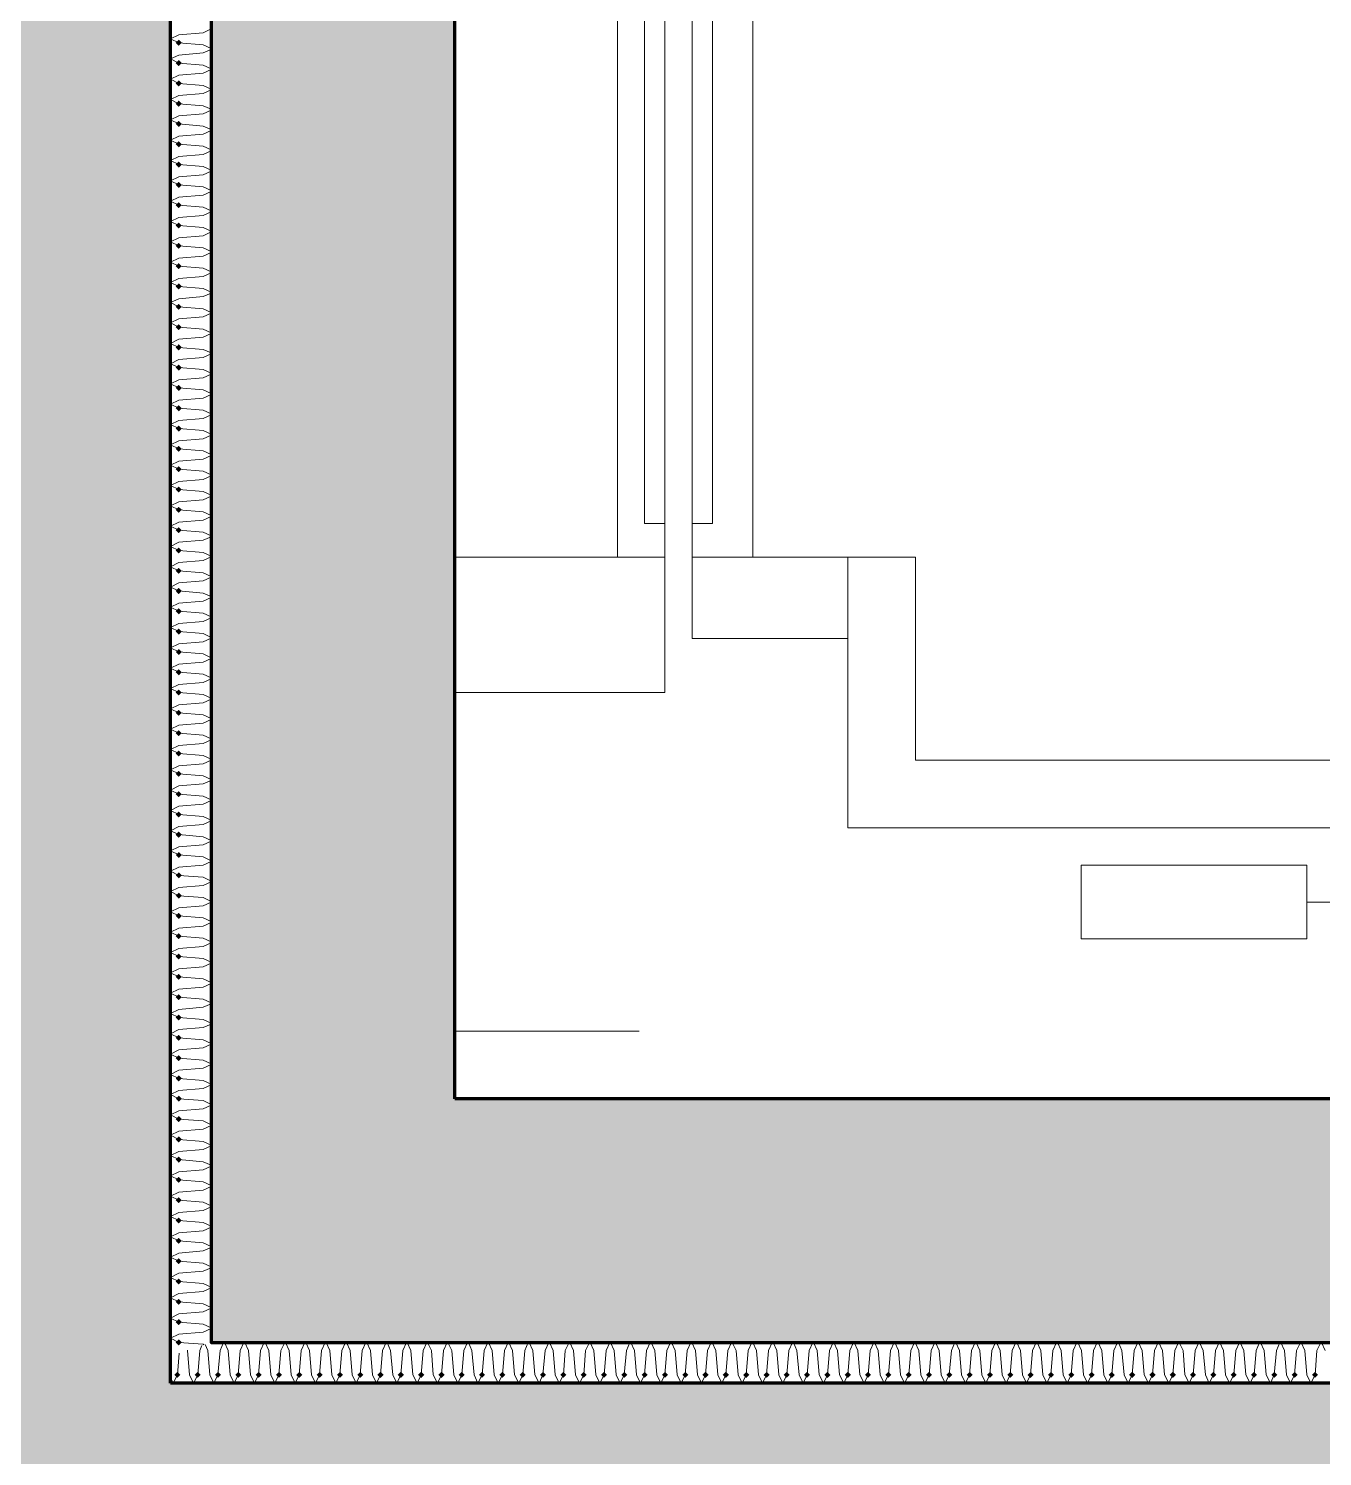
# Model space of a CAD drawing. Header units: millimetres. Extents: x 0 to 594, y 0 to 420.
# Drawn here: x 102.35 to 112.15, y 171.64 to 182.46 of the extents above; entities that cross this region are included whole.
import ezdxf

# ---------------------------------------------------------------- set-up
doc = ezdxf.new("R2010")
doc.units = ezdxf.units.MM
doc.header["$LTSCALE"] = 8
for name, color, linetype in [('PDF_Steny obvodove nosne', 7, 'Continuous'), ('PDF_Steny sendvic', 7, 'Continuous'), ('PDF_Steny vnitrni', 7, 'Continuous'), ('PDF_Vytah', 7, 'Continuous')]:
    doc.layers.add(name, color=color, linetype=linetype)

msp = doc.modelspace()

# ---------------------------------------------------------------- linework, layer by layer
at = {"layer": 'PDF_Steny obvodove nosne', "lineweight": 70}
for points in [[(103.43, 172.2), (103.43, 172.405), (103.43, 193.213), (103.43, 193.418)], [(128.029, 131.816), (128.029, 172.2), (125.979, 172.2), (103.43, 172.2)]]:
    msp.add_lwpolyline(points, dxfattribs=at)
at = {"layer": 'PDF_Steny obvodove nosne', "color": 9, "lineweight": 9, "true_color": 0xc0c0c0, "transparency": 33554559}
for points in [[(101.38, 193.418), (101.38, 172.2), (103.43, 193.418), (103.43, 172.2)], [(101.38, 170.15), (125.979, 170.15), (101.38, 172.2), (125.979, 172.2)]]:
    msp.add_solid(points, dxfattribs=at)
at = {"layer": 'PDF_Steny sendvic', "lineweight": 35}
for points in [[(103.43, 172.405), (103.43, 172.2), (125.979, 172.2), (128.029, 172.2), (128.081, 172.2), (128.081, 172.508), (128.029, 172.508), (105.582, 172.508), (103.737, 172.508), (103.737, 193.11), (105.582, 193.11), (128.029, 193.11), (128.081, 193.11), (128.081, 193.418), (128.029, 193.418), (103.43, 193.418), (103.43, 193.213)], [(103.43, 193.213), (103.43, 172.405)]]:
    msp.add_lwpolyline(points, dxfattribs=at)
at = {"layer": 'PDF_Steny sendvic', "lineweight": 9}
for points in [[(103.676, 182.424), (103.491, 182.409), (103.43, 182.378)], [(103.676, 182.424), (103.737, 182.452)], [(103.43, 182.378), (103.491, 182.348)], [(103.676, 182.332), (103.491, 182.348)], [(103.676, 182.332), (103.676, 182.332)], [(103.737, 182.305), (103.676, 182.332)], [(103.676, 182.271), (103.737, 182.298)], [(103.491, 182.255), (103.43, 182.225)], [(103.43, 182.225), (103.491, 182.194)], [(103.491, 182.255), (103.676, 182.271)], [(103.676, 182.179), (103.491, 182.194)], [(103.676, 182.179), (103.676, 182.179)], [(103.737, 182.151), (103.676, 182.179)], [(103.676, 182.117), (103.491, 182.102), (103.43, 182.071)], [(103.43, 182.071), (103.491, 182.04)], [(103.676, 182.117), (103.737, 182.145)], [(103.676, 181.963), (103.491, 181.948), (103.43, 181.917)], [(103.676, 182.025), (103.491, 182.04)], [(103.676, 182.025), (103.676, 182.025)], [(103.737, 181.997), (103.676, 182.025)], [(103.676, 181.963), (103.737, 181.991)], [(103.43, 181.917), (103.491, 181.886)], [(103.676, 181.871), (103.491, 181.886)], [(103.676, 181.871), (103.676, 181.871)], [(103.737, 181.844), (103.676, 181.871)], [(103.676, 181.809), (103.491, 181.794), (103.43, 181.763)], [(103.43, 181.763), (103.491, 181.733)], [(103.676, 181.809), (103.737, 181.837)], [(103.676, 181.656), (103.491, 181.64), (103.43, 181.61)], [(103.676, 181.717), (103.491, 181.733)], [(103.676, 181.717), (103.676, 181.717)], [(103.737, 181.69), (103.676, 181.717)], [(103.676, 181.656), (103.737, 181.683)], [(103.43, 181.61), (103.491, 181.579)], [(103.676, 181.564), (103.491, 181.579)], [(103.676, 181.564), (103.676, 181.564)], [(103.737, 181.536), (103.676, 181.564)], [(103.676, 181.502), (103.737, 181.53)], [(103.676, 181.502), (103.491, 181.487), (103.43, 181.456)], [(103.43, 181.456), (103.491, 181.425)], [(103.676, 181.41), (103.491, 181.425)], [(103.676, 181.348), (103.491, 181.333), (103.43, 181.302)], [(103.676, 181.41), (103.676, 181.41)], [(103.737, 181.382), (103.676, 181.41)], [(103.676, 181.348), (103.737, 181.376)], [(103.43, 181.302), (103.491, 181.271)], [(103.676, 181.256), (103.491, 181.271)], [(103.676, 181.256), (103.676, 181.256)], [(103.737, 181.229), (103.676, 181.256)], [(103.676, 181.194), (103.737, 181.222)], [(103.676, 181.194), (103.491, 181.179), (103.43, 181.148)], [(103.43, 181.148), (103.491, 181.118)], [(103.676, 181.103), (103.491, 181.118)], [(103.676, 181.103), (103.676, 181.103)], [(103.737, 181.075), (103.676, 181.103)], [(103.676, 181.041), (103.491, 181.025), (103.43, 180.995)], [(103.43, 180.995), (103.491, 180.964)], [(103.676, 181.041), (103.737, 181.068)], [(103.676, 180.887), (103.491, 180.872), (103.43, 180.841)], [(103.676, 180.949), (103.491, 180.964)], [(103.676, 180.949), (103.676, 180.949)], [(103.737, 180.921), (103.676, 180.949)], [(103.676, 180.887), (103.737, 180.915)], [(103.43, 180.841), (103.491, 180.81)], [(103.676, 180.795), (103.491, 180.81)], [(103.676, 180.795), (103.676, 180.795)], [(103.737, 180.767), (103.676, 180.795)], [(103.676, 180.733), (103.491, 180.718), (103.43, 180.687)], [(103.43, 180.687), (103.491, 180.656)], [(103.676, 180.641), (103.491, 180.656)], [(103.676, 180.733), (103.737, 180.761)], [(103.676, 180.579), (103.491, 180.564), (103.43, 180.533)], [(103.676, 180.641), (103.676, 180.641)], [(103.737, 180.614), (103.676, 180.641)], [(103.676, 180.579), (103.737, 180.607)], [(103.43, 180.533), (103.491, 180.503)], [(103.676, 180.488), (103.491, 180.503)], [(103.676, 180.488), (103.676, 180.488)], [(103.737, 180.46), (103.676, 180.488)], [(103.676, 180.426), (103.737, 180.453)], [(103.676, 180.426), (103.491, 180.41), (103.43, 180.38)], [(103.43, 180.38), (103.491, 180.349)], [(103.676, 180.334), (103.491, 180.349)], [(103.676, 180.334), (103.676, 180.334)], [(103.737, 180.306), (103.676, 180.334)], [(103.676, 180.272), (103.491, 180.257), (103.43, 180.226)], [(103.43, 180.226), (103.491, 180.195)], [(103.676, 180.272), (103.737, 180.3)], [(103.676, 180.18), (103.491, 180.195)], [(103.491, 180.103), (103.676, 180.118)], [(103.676, 180.18), (103.676, 180.18)], [(103.737, 180.152), (103.676, 180.18)], [(103.676, 180.118), (103.737, 180.146)], [(103.491, 180.103), (103.43, 180.072)], [(103.43, 180.072), (103.491, 180.041)], [(103.676, 180.026), (103.491, 180.041)], [(103.676, 180.026), (103.676, 180.026)], [(103.737, 179.999), (103.676, 180.026)], [(103.491, 179.949), (103.43, 179.918)], [(103.43, 179.918), (103.491, 179.888)], [(103.491, 179.949), (103.676, 179.964)], [(103.676, 179.964), (103.737, 179.992)], [(103.491, 179.795), (103.43, 179.765)], [(103.676, 179.873), (103.491, 179.888)], [(103.491, 179.795), (103.676, 179.811)], [(103.676, 179.873), (103.676, 179.873)], [(103.737, 179.845), (103.676, 179.873)], [(103.676, 179.811), (103.737, 179.838)], [(103.43, 179.765), (103.491, 179.734)], [(103.676, 179.719), (103.491, 179.734)], [(103.676, 179.719), (103.676, 179.719)], [(103.737, 179.691), (103.676, 179.719)], [(103.676, 179.657), (103.737, 179.685)], [(103.491, 179.642), (103.43, 179.611)], [(103.43, 179.611), (103.491, 179.58)], [(103.491, 179.642), (103.676, 179.657)], [(103.676, 179.565), (103.491, 179.58)], [(103.491, 179.488), (103.43, 179.457)], [(103.491, 179.488), (103.676, 179.503), (103.737, 179.531)], [(103.676, 179.565), (103.676, 179.565)], [(103.737, 179.537), (103.676, 179.565)], [(103.43, 179.457), (103.491, 179.426)], [(103.676, 179.411), (103.491, 179.426)], [(103.676, 179.411), (103.676, 179.411)], [(103.737, 179.384), (103.676, 179.411)], [(103.676, 179.349), (103.737, 179.377)], [(103.491, 179.334), (103.43, 179.303)], [(103.43, 179.303), (103.491, 179.273)], [(103.491, 179.334), (103.676, 179.349)], [(103.676, 179.258), (103.491, 179.273)], [(103.676, 179.258), (103.676, 179.258)], [(103.737, 179.23), (103.676, 179.258)], [(103.491, 179.18), (103.43, 179.15)], [(103.43, 179.15), (103.491, 179.119)], [(103.491, 179.18), (103.676, 179.196)], [(103.676, 179.196), (103.737, 179.223)], [(103.676, 179.104), (103.491, 179.119)], [(103.491, 179.027), (103.676, 179.042)], [(103.676, 179.104), (103.676, 179.104)], [(103.737, 179.076), (103.676, 179.104)], [(103.676, 179.042), (103.737, 179.07)], [(103.491, 179.027), (103.43, 178.996)], [(103.43, 178.996), (103.491, 178.965)], [(103.676, 178.95), (103.491, 178.965)], [(103.676, 178.95), (103.676, 178.95)], [(103.737, 178.922), (103.676, 178.95)], [(103.491, 178.873), (103.43, 178.842)], [(103.43, 178.842), (103.491, 178.812)], [(103.491, 178.873), (103.676, 178.888)], [(103.676, 178.888), (103.737, 178.916)], [(103.491, 178.719), (103.43, 178.688)], [(103.676, 178.796), (103.491, 178.812)], [(103.491, 178.719), (103.676, 178.734)], [(103.676, 178.796), (103.676, 178.796)], [(103.737, 178.769), (103.676, 178.796)], [(103.676, 178.734), (103.737, 178.762)], [(103.43, 178.688), (103.491, 178.658)], [(103.676, 178.643), (103.491, 178.658)], [(103.676, 178.643), (103.676, 178.643)], [(103.737, 178.615), (103.676, 178.643)], [(103.676, 178.581), (103.737, 178.608)], [(103.491, 178.566), (103.43, 178.535)], [(103.43, 178.535), (103.491, 178.504)], [(103.491, 178.566), (103.676, 178.581)], [(103.676, 178.489), (103.491, 178.504)], [(103.491, 178.412), (103.43, 178.381)], [(103.491, 178.412), (103.676, 178.427)], [(103.676, 178.489), (103.676, 178.489)], [(103.737, 178.461), (103.676, 178.489)], [(103.676, 178.427), (103.737, 178.455)], [(103.43, 178.381), (103.491, 178.35)], [(103.676, 178.335), (103.491, 178.35)], [(103.676, 178.335), (103.676, 178.335)], [(103.737, 178.307), (103.676, 178.335)], [(103.676, 178.273), (103.737, 178.301)], [(103.491, 178.258), (103.43, 178.227)], [(103.43, 178.227), (103.491, 178.197)], [(103.491, 178.258), (103.676, 178.273)], [(103.676, 178.181), (103.491, 178.197)], [(103.676, 178.181), (103.676, 178.181)], [(103.737, 178.154), (103.676, 178.181)], [(103.491, 178.104), (103.43, 178.074)], [(103.43, 178.074), (103.491, 178.043)], [(103.491, 178.104), (103.676, 178.119)], [(103.676, 178.119), (103.737, 178.147)], [(103.676, 178.028), (103.491, 178.043)], [(103.491, 177.951), (103.676, 177.966)], [(103.676, 178.028), (103.676, 178.028)], [(103.737, 178), (103.676, 178.028)], [(103.676, 177.966), (103.737, 177.993)], [(103.491, 177.951), (103.43, 177.92)], [(103.43, 177.92), (103.491, 177.889)], [(103.676, 177.874), (103.491, 177.889)], [(103.676, 177.874), (103.676, 177.874)], [(103.737, 177.846), (103.676, 177.874)], [(103.491, 177.797), (103.43, 177.766)], [(103.43, 177.766), (103.491, 177.735)], [(103.491, 177.797), (103.676, 177.812), (103.737, 177.84)], [(103.491, 177.643), (103.43, 177.612)], [(103.676, 177.72), (103.491, 177.735)], [(103.491, 177.643), (103.676, 177.658)], [(103.676, 177.72), (103.676, 177.72)], [(103.737, 177.692), (103.676, 177.72)], [(103.676, 177.658), (103.737, 177.686)], [(103.43, 177.612), (103.491, 177.582)], [(103.676, 177.566), (103.491, 177.582)], [(103.676, 177.566), (103.676, 177.566)], [(103.737, 177.539), (103.676, 177.566)], [(103.676, 177.504), (103.737, 177.532)], [(103.491, 177.489), (103.43, 177.459)], [(103.43, 177.459), (103.491, 177.428)], [(103.491, 177.489), (103.676, 177.504)], [(103.676, 177.413), (103.491, 177.428)], [(103.676, 177.413), (103.676, 177.413)], [(103.737, 177.385), (103.676, 177.413)], [(103.491, 177.336), (103.43, 177.305)], [(103.43, 177.305), (103.491, 177.274)], [(103.491, 177.336), (103.676, 177.351)], [(103.676, 177.351), (103.737, 177.378)], [(103.676, 177.259), (103.491, 177.274)], [(103.491, 177.182), (103.676, 177.197), (103.737, 177.225)], [(103.676, 177.259), (103.676, 177.259)], [(103.737, 177.231), (103.676, 177.259)], [(103.491, 177.182), (103.43, 177.151)], [(103.43, 177.151), (103.491, 177.12)], [(103.676, 177.105), (103.491, 177.12)], [(103.676, 177.105), (103.676, 177.105)], [(103.737, 177.077), (103.676, 177.105)], [(103.491, 177.028), (103.43, 176.997)], [(103.43, 176.997), (103.491, 176.967)], [(103.491, 177.028), (103.676, 177.043)], [(103.676, 177.043), (103.737, 177.071)], [(103.491, 176.874), (103.43, 176.844)], [(103.676, 176.951), (103.491, 176.967)], [(103.491, 176.874), (103.676, 176.889)], [(103.676, 176.951), (103.676, 176.951)], [(103.737, 176.924), (103.676, 176.951)], [(103.676, 176.889), (103.737, 176.917)], [(103.43, 176.844), (103.491, 176.813)], [(103.676, 176.798), (103.491, 176.813)], [(103.676, 176.798), (103.676, 176.798)], [(103.737, 176.77), (103.676, 176.798)], [(103.676, 176.736), (103.737, 176.763)], [(103.491, 176.721), (103.43, 176.69)], [(103.43, 176.69), (103.491, 176.659)], [(103.491, 176.721), (103.676, 176.736)], [(103.676, 176.644), (103.491, 176.659)], [(103.491, 176.567), (103.43, 176.536)], [(103.491, 176.567), (103.676, 176.582)], [(103.676, 176.644), (103.676, 176.644)], [(103.737, 176.616), (103.676, 176.644)], [(103.676, 176.582), (103.737, 176.61)], [(103.43, 176.536), (103.491, 176.505)], [(103.676, 176.49), (103.491, 176.505)], [(103.676, 176.49), (103.676, 176.49)], [(103.737, 176.462), (103.676, 176.49)], [(103.676, 176.428), (103.737, 176.456)], [(103.491, 176.413), (103.43, 176.382)], [(103.43, 176.382), (103.491, 176.352)], [(103.491, 176.413), (103.676, 176.428)], [(103.676, 176.336), (103.491, 176.352)], [(103.676, 176.336), (103.676, 176.336)], [(103.676, 176.336), (103.676, 176.336)], [(103.737, 176.309), (103.676, 176.336)], [(103.491, 176.259), (103.43, 176.229)], [(103.43, 176.229), (103.491, 176.198)], [(103.491, 176.259), (103.676, 176.274)], [(103.676, 176.274), (103.737, 176.302)], [(103.676, 176.183), (103.491, 176.198)], [(103.491, 176.106), (103.676, 176.121)], [(103.676, 176.183), (103.676, 176.183)], [(103.737, 176.155), (103.676, 176.183)], [(103.676, 176.121), (103.737, 176.148)], [(103.491, 176.106), (103.43, 176.075)], [(103.43, 176.075), (103.491, 176.044)], [(103.676, 176.029), (103.491, 176.044)], [(103.676, 176.029), (103.676, 176.029)], [(103.737, 176.001), (103.676, 176.029)], [(103.491, 175.952), (103.43, 175.921)], [(103.43, 175.921), (103.491, 175.89)], [(103.491, 175.952), (103.676, 175.967)], [(103.676, 175.967), (103.737, 175.995)], [(103.491, 175.798), (103.43, 175.767)], [(103.676, 175.875), (103.491, 175.89)], [(103.491, 175.798), (103.676, 175.813)], [(103.676, 175.875), (103.676, 175.875)], [(103.737, 175.847), (103.676, 175.875)], [(103.676, 175.813), (103.737, 175.841)], [(103.43, 175.767), (103.491, 175.737)], [(103.676, 175.721), (103.491, 175.737)], [(103.676, 175.721), (103.676, 175.721)], [(103.737, 175.694), (103.676, 175.721)], [(103.676, 175.659), (103.737, 175.687)], [(103.491, 175.644), (103.43, 175.614)], [(103.43, 175.614), (103.491, 175.583)], [(103.491, 175.644), (103.676, 175.659)], [(103.676, 175.568), (103.491, 175.583)], [(103.491, 175.491), (103.43, 175.46)], [(103.491, 175.491), (103.676, 175.506)], [(103.676, 175.568), (103.676, 175.568)], [(103.737, 175.54), (103.676, 175.568)], [(103.676, 175.506), (103.737, 175.533)], [(103.43, 175.46), (103.491, 175.429)], [(103.676, 175.414), (103.491, 175.429)], [(103.676, 175.414), (103.676, 175.414)], [(103.737, 175.386), (103.676, 175.414)], [(103.676, 175.352), (103.737, 175.38)], [(103.491, 175.337), (103.43, 175.306)], [(103.43, 175.306), (103.491, 175.275)], [(103.491, 175.337), (103.676, 175.352)], [(103.676, 175.26), (103.491, 175.275)], [(103.676, 175.26), (103.676, 175.26)], [(103.737, 175.232), (103.676, 175.26)], [(103.491, 175.183), (103.43, 175.152)], [(103.43, 175.152), (103.491, 175.122)], [(103.491, 175.183), (103.676, 175.198)], [(103.676, 175.198), (103.737, 175.226)], [(103.676, 175.106), (103.491, 175.122)], [(103.491, 175.029), (103.676, 175.045)], [(103.676, 175.106), (103.676, 175.106)], [(103.737, 175.079), (103.676, 175.106)], [(103.676, 175.045), (103.737, 175.072)], [(103.491, 175.029), (103.43, 174.999)], [(103.676, 174.953), (103.491, 174.968), (103.43, 174.999)], [(103.676, 174.953), (103.676, 174.953)], [(103.737, 174.925), (103.676, 174.953)], [(103.491, 174.876), (103.43, 174.845)], [(103.43, 174.845), (103.491, 174.814)], [(103.491, 174.876), (103.676, 174.891)], [(103.676, 174.891), (103.737, 174.918)], [(103.491, 174.722), (103.43, 174.691)], [(103.676, 174.799), (103.491, 174.814)], [(103.491, 174.722), (103.676, 174.737)], [(103.676, 174.799), (103.676, 174.799)], [(103.737, 174.771), (103.676, 174.799)], [(103.676, 174.737), (103.737, 174.765)], [(103.43, 174.691), (103.491, 174.66)], [(103.676, 174.645), (103.491, 174.66)], [(103.676, 174.645), (103.676, 174.645)], [(103.737, 174.617), (103.676, 174.645)], [(103.676, 174.583), (103.737, 174.611)], [(103.491, 174.568), (103.43, 174.537)], [(103.43, 174.537), (103.491, 174.507)], [(103.491, 174.568), (103.676, 174.583)], [(103.676, 174.491), (103.491, 174.507)], [(103.491, 174.414), (103.43, 174.384)], [(103.491, 174.414), (103.676, 174.43)], [(103.676, 174.491), (103.676, 174.491)], [(103.737, 174.464), (103.676, 174.491)], [(103.676, 174.43), (103.737, 174.457)], [(103.676, 174.338), (103.491, 174.353), (103.43, 174.384)], [(103.676, 174.338), (103.676, 174.338)], [(103.737, 174.31), (103.676, 174.338)], [(103.676, 174.276), (103.737, 174.303)], [(103.491, 174.261), (103.43, 174.23)], [(103.43, 174.23), (103.491, 174.199)], [(103.491, 174.261), (103.676, 174.276)], [(103.676, 174.184), (103.491, 174.199)], [(103.676, 174.184), (103.676, 174.184)], [(103.737, 174.156), (103.676, 174.184)], [(103.491, 174.107), (103.43, 174.076)], [(103.43, 174.076), (103.491, 174.045)], [(103.491, 174.107), (103.676, 174.122)], [(103.676, 174.122), (103.737, 174.15)], [(103.491, 173.953), (103.43, 173.922)], [(103.676, 174.03), (103.491, 174.045)], [(103.491, 173.953), (103.676, 173.968)], [(103.676, 174.03), (103.676, 174.03)], [(103.737, 174.002), (103.676, 174.03)], [(103.676, 173.968), (103.737, 173.996)], [(103.43, 173.922), (103.491, 173.892)], [(103.676, 173.876), (103.491, 173.892)], [(103.676, 173.876), (103.676, 173.876)], [(103.737, 173.849), (103.676, 173.876)], [(103.491, 173.799), (103.43, 173.769)], [(103.43, 173.769), (103.491, 173.738)], [(103.491, 173.799), (103.676, 173.815)], [(103.676, 173.723), (103.491, 173.738)], [(103.676, 173.815), (103.737, 173.842)], [(103.491, 173.646), (103.43, 173.615)], [(103.491, 173.646), (103.676, 173.661)], [(103.676, 173.723), (103.676, 173.723)], [(103.737, 173.695), (103.676, 173.723)], [(103.676, 173.661), (103.737, 173.688)], [(103.43, 173.615), (103.491, 173.584)], [(103.676, 173.569), (103.491, 173.584)], [(103.676, 173.569), (103.676, 173.569)], [(103.737, 173.541), (103.676, 173.569)], [(103.676, 173.507), (103.737, 173.535)], [(103.491, 173.492), (103.43, 173.461)], [(103.43, 173.461), (103.491, 173.43)], [(103.491, 173.492), (103.676, 173.507)], [(103.676, 173.415), (103.491, 173.43)], [(103.676, 173.415), (103.676, 173.415)], [(103.737, 173.387), (103.676, 173.415)], [(103.491, 173.338), (103.43, 173.307)], [(103.43, 173.307), (103.491, 173.277)], [(103.491, 173.338), (103.676, 173.353)], [(103.676, 173.353), (103.737, 173.381)], [(103.676, 173.261), (103.491, 173.277)], [(103.491, 173.184), (103.676, 173.2)], [(103.676, 173.261), (103.676, 173.261)], [(103.737, 173.234), (103.676, 173.261)], [(103.676, 173.2), (103.737, 173.227)], [(103.491, 173.184), (103.43, 173.154)], [(103.43, 173.154), (103.491, 173.123)], [(103.676, 173.108), (103.491, 173.123)], [(103.676, 173.108), (103.676, 173.108)], [(103.737, 173.08), (103.676, 173.108)], [(103.491, 173.031), (103.43, 173)], [(103.43, 173), (103.491, 172.969)], [(103.491, 173.031), (103.676, 173.046)], [(103.676, 173.046), (103.737, 173.073)], [(103.491, 172.877), (103.43, 172.846)], [(103.676, 172.954), (103.491, 172.969)], [(103.491, 172.877), (103.676, 172.892)], [(103.676, 172.954), (103.676, 172.954)], [(103.737, 172.926), (103.676, 172.954)], [(103.676, 172.892), (103.737, 172.92)], [(103.43, 172.846), (103.491, 172.815)], [(103.676, 172.8), (103.491, 172.815)], [(103.676, 172.8), (103.676, 172.8)], [(103.737, 172.772), (103.676, 172.8)], [(103.676, 172.738), (103.737, 172.766)], [(103.491, 172.723), (103.43, 172.692)], [(103.43, 172.692), (103.491, 172.662)], [(103.491, 172.723), (103.676, 172.738)], [(103.676, 172.646), (103.491, 172.662)], [(103.491, 172.569), (103.43, 172.539)], [(103.491, 172.569), (103.676, 172.585)], [(103.676, 172.646), (103.676, 172.646)], [(103.737, 172.619), (103.676, 172.646)], [(103.676, 172.585), (103.737, 172.612)], [(103.43, 172.539), (103.491, 172.508)], [(103.676, 172.493), (103.491, 172.508)], [(103.558, 172.446), (103.557, 172.448)], [(103.573, 172.262), (103.558, 172.446)], [(103.65, 172.446), (103.635, 172.262)], [(103.667, 172.484), (103.65, 172.446)], [(103.65, 172.446), (103.65, 172.446)], [(103.676, 172.493), (103.676, 172.493)], [(103.682, 172.49), (103.676, 172.493)], [(103.712, 172.446), (103.691, 172.492)], [(103.727, 172.262), (103.712, 172.446)], [(103.804, 172.446), (103.788, 172.262)], [(103.831, 172.508), (103.804, 172.446)], [(103.804, 172.446), (103.804, 172.446)], [(103.865, 172.446), (103.838, 172.508)], [(103.881, 172.262), (103.865, 172.446)], [(103.957, 172.446), (103.942, 172.262)], [(103.985, 172.508), (103.957, 172.446)], [(103.957, 172.446), (103.957, 172.446)], [(104.019, 172.446), (103.992, 172.508)], [(104.034, 172.262), (104.019, 172.446)], [(104.111, 172.446), (104.096, 172.262)], [(104.139, 172.508), (104.111, 172.446)], [(104.111, 172.446), (104.111, 172.446)], [(104.173, 172.446), (104.145, 172.508)], [(104.188, 172.262), (104.173, 172.446)], [(104.265, 172.446), (104.25, 172.262)], [(104.293, 172.508), (104.265, 172.446)], [(104.265, 172.446), (104.265, 172.446)], [(104.327, 172.446), (104.299, 172.508)], [(104.342, 172.262), (104.327, 172.446)], [(104.419, 172.446), (104.403, 172.262)], [(104.446, 172.508), (104.419, 172.446)], [(104.419, 172.446), (104.419, 172.446)], [(104.48, 172.446), (104.453, 172.508)], [(104.496, 172.262), (104.48, 172.446)], [(104.572, 172.446), (104.557, 172.262)], [(104.6, 172.508), (104.572, 172.446)], [(104.572, 172.446), (104.572, 172.446)], [(104.634, 172.446), (104.607, 172.508)], [(104.649, 172.262), (104.634, 172.446)], [(104.726, 172.446), (104.711, 172.262)], [(104.754, 172.508), (104.726, 172.446)], [(104.726, 172.446), (104.726, 172.446)], [(104.788, 172.446), (104.76, 172.508)], [(104.803, 172.262), (104.788, 172.446)], [(104.88, 172.446), (104.865, 172.262)], [(104.908, 172.508), (104.88, 172.446)], [(104.88, 172.446), (104.88, 172.446)], [(104.942, 172.446), (104.914, 172.508)], [(104.957, 172.262), (104.942, 172.446)], [(105.034, 172.446), (105.018, 172.262)], [(105.061, 172.508), (105.034, 172.446)], [(105.034, 172.446), (105.034, 172.446)], [(105.095, 172.446), (105.068, 172.508)], [(105.111, 172.262), (105.095, 172.446)], [(105.187, 172.446), (105.172, 172.262)], [(105.215, 172.508), (105.187, 172.446)], [(105.187, 172.446), (105.187, 172.446)], [(105.249, 172.446), (105.221, 172.508)], [(105.264, 172.262), (105.249, 172.446)], [(105.341, 172.446), (105.326, 172.262)], [(105.369, 172.508), (105.341, 172.446)], [(105.341, 172.446), (105.341, 172.446)], [(105.403, 172.446), (105.375, 172.508)], [(105.418, 172.262), (105.403, 172.446)], [(105.495, 172.446), (105.48, 172.262)], [(105.522, 172.508), (105.495, 172.446)], [(105.495, 172.446), (105.495, 172.446)], [(105.557, 172.446), (105.529, 172.508)], [(105.572, 172.262), (105.557, 172.446)], [(105.649, 172.446), (105.633, 172.262)], [(105.676, 172.508), (105.649, 172.446)], [(105.649, 172.446), (105.649, 172.446)], [(105.71, 172.446), (105.683, 172.508)], [(105.726, 172.262), (105.71, 172.446)], [(105.802, 172.446), (105.787, 172.262)], [(105.83, 172.508), (105.802, 172.446)], [(105.802, 172.446), (105.802, 172.446)], [(105.864, 172.446), (105.836, 172.508)], [(105.879, 172.262), (105.864, 172.446)], [(105.956, 172.446), (105.941, 172.262)], [(105.984, 172.508), (105.956, 172.446)], [(105.956, 172.446), (105.956, 172.446)], [(106.018, 172.446), (105.99, 172.508)], [(106.033, 172.262), (106.018, 172.446)], [(106.11, 172.446), (106.095, 172.262)], [(106.137, 172.508), (106.11, 172.446)], [(106.11, 172.446), (106.11, 172.446)], [(106.172, 172.446), (106.144, 172.508)], [(106.187, 172.262), (106.172, 172.446)], [(106.264, 172.446), (106.248, 172.262)], [(106.291, 172.508), (106.264, 172.446)], [(106.264, 172.446), (106.264, 172.446)], [(106.325, 172.446), (106.298, 172.508)], [(106.341, 172.262), (106.325, 172.446)], [(106.417, 172.446), (106.402, 172.262)], [(106.445, 172.508), (106.417, 172.446)], [(106.417, 172.446), (106.417, 172.446)], [(106.479, 172.446), (106.451, 172.508)], [(106.494, 172.262), (106.479, 172.446)], [(106.571, 172.446), (106.556, 172.262)], [(106.599, 172.508), (106.571, 172.446)], [(106.571, 172.446), (106.571, 172.446)], [(106.633, 172.446), (106.605, 172.508)], [(106.648, 172.262), (106.633, 172.446)], [(106.725, 172.446), (106.71, 172.262)], [(106.753, 172.508), (106.725, 172.446)], [(106.725, 172.446), (106.725, 172.446)], [(106.787, 172.446), (106.759, 172.508)], [(106.802, 172.262), (106.787, 172.446)], [(106.879, 172.446), (106.863, 172.262)], [(106.906, 172.508), (106.879, 172.446)], [(106.879, 172.446), (106.879, 172.446)], [(106.94, 172.446), (106.913, 172.508)], [(106.956, 172.262), (106.94, 172.446)], [(107.032, 172.446), (107.017, 172.262)], [(107.06, 172.508), (107.032, 172.446)], [(107.032, 172.446), (107.032, 172.446)], [(107.094, 172.446), (107.066, 172.508)], [(107.109, 172.262), (107.094, 172.446)], [(107.186, 172.446), (107.171, 172.262)], [(107.214, 172.508), (107.186, 172.446)], [(107.186, 172.446), (107.186, 172.446)], [(107.248, 172.446), (107.22, 172.508)], [(107.263, 172.262), (107.248, 172.446)], [(107.34, 172.446), (107.325, 172.262)], [(107.368, 172.508), (107.34, 172.446)], [(107.34, 172.446), (107.34, 172.446)], [(107.402, 172.446), (107.374, 172.508)], [(107.417, 172.262), (107.402, 172.446)], [(107.494, 172.446), (107.478, 172.262)], [(107.521, 172.508), (107.494, 172.446)], [(107.494, 172.446), (107.494, 172.446)], [(107.555, 172.446), (107.528, 172.508)], [(107.571, 172.262), (107.555, 172.446)], [(107.647, 172.446), (107.632, 172.262)], [(107.675, 172.508), (107.647, 172.446)], [(107.647, 172.446), (107.647, 172.446)], [(107.709, 172.446), (107.681, 172.508)], [(107.724, 172.262), (107.709, 172.446)], [(107.801, 172.446), (107.786, 172.262)], [(107.829, 172.508), (107.801, 172.446)], [(107.801, 172.446), (107.801, 172.446)], [(107.863, 172.446), (107.835, 172.508)], [(107.878, 172.262), (107.863, 172.446)], [(107.955, 172.446), (107.94, 172.262)], [(107.983, 172.508), (107.955, 172.446)], [(107.955, 172.446), (107.955, 172.446)], [(108.017, 172.446), (107.989, 172.508)], [(108.032, 172.262), (108.017, 172.446)], [(108.109, 172.446), (108.093, 172.262)], [(108.136, 172.508), (108.109, 172.446)], [(108.109, 172.446), (108.109, 172.446)], [(108.17, 172.446), (108.143, 172.508)], [(108.186, 172.262), (108.17, 172.446)], [(108.262, 172.446), (108.247, 172.262)], [(108.29, 172.508), (108.262, 172.446)], [(108.262, 172.446), (108.262, 172.446)], [(108.324, 172.446), (108.296, 172.508)], [(108.339, 172.262), (108.324, 172.446)], [(108.416, 172.446), (108.401, 172.262)], [(108.444, 172.508), (108.416, 172.446)], [(108.416, 172.446), (108.416, 172.446)], [(108.478, 172.446), (108.45, 172.508)], [(108.493, 172.262), (108.478, 172.446)], [(108.57, 172.446), (108.555, 172.262)], [(108.598, 172.508), (108.57, 172.446)], [(108.57, 172.446), (108.57, 172.446)], [(108.632, 172.446), (108.604, 172.508)], [(108.647, 172.262), (108.632, 172.446)], [(108.724, 172.446), (108.708, 172.262)], [(108.751, 172.508), (108.724, 172.446)], [(108.724, 172.446), (108.724, 172.446)], [(108.785, 172.446), (108.758, 172.508)], [(108.801, 172.262), (108.785, 172.446)], [(108.877, 172.446), (108.862, 172.262)], [(108.905, 172.508), (108.877, 172.446)], [(108.877, 172.446), (108.877, 172.446)], [(108.939, 172.446), (108.911, 172.508)], [(108.954, 172.262), (108.939, 172.446)], [(109.031, 172.446), (109.016, 172.262)], [(109.059, 172.508), (109.031, 172.446)], [(109.031, 172.446), (109.031, 172.446)], [(109.093, 172.446), (109.065, 172.508)], [(109.108, 172.262), (109.093, 172.446)], [(109.185, 172.446), (109.17, 172.262)], [(109.213, 172.508), (109.185, 172.446)], [(109.185, 172.446), (109.185, 172.446)], [(109.247, 172.446), (109.219, 172.508)], [(109.262, 172.262), (109.247, 172.446)], [(109.339, 172.446), (109.323, 172.262)], [(109.366, 172.508), (109.339, 172.446)], [(109.339, 172.446), (109.339, 172.446)], [(109.4, 172.446), (109.373, 172.508)], [(109.416, 172.262), (109.4, 172.446)], [(109.492, 172.446), (109.477, 172.262)], [(109.52, 172.508), (109.492, 172.446)], [(109.492, 172.446), (109.492, 172.446)], [(109.554, 172.446), (109.526, 172.508)], [(109.569, 172.262), (109.554, 172.446)], [(109.646, 172.446), (109.631, 172.262)], [(109.674, 172.508), (109.646, 172.446)], [(109.646, 172.446), (109.646, 172.446)], [(109.708, 172.446), (109.68, 172.508)], [(109.723, 172.262), (109.708, 172.446)], [(109.8, 172.446), (109.785, 172.262)], [(109.827, 172.508), (109.8, 172.446)], [(109.8, 172.446), (109.8, 172.446)], [(109.862, 172.446), (109.834, 172.508)], [(109.877, 172.262), (109.862, 172.446)], [(109.954, 172.446), (109.938, 172.262)], [(109.981, 172.508), (109.954, 172.446)], [(109.954, 172.446), (109.954, 172.446)], [(110.015, 172.446), (109.988, 172.508)], [(110.031, 172.262), (110.015, 172.446)], [(110.107, 172.446), (110.092, 172.262)], [(110.135, 172.508), (110.107, 172.446)], [(110.107, 172.446), (110.107, 172.446)], [(110.169, 172.446), (110.141, 172.508)], [(110.184, 172.262), (110.169, 172.446)], [(110.261, 172.446), (110.246, 172.262)], [(110.289, 172.508), (110.261, 172.446)], [(110.261, 172.446), (110.261, 172.446)], [(110.323, 172.446), (110.295, 172.508)], [(110.338, 172.262), (110.323, 172.446)], [(110.415, 172.446), (110.4, 172.262)], [(110.442, 172.508), (110.415, 172.446)], [(110.415, 172.446), (110.415, 172.446)], [(110.415, 172.446), (110.415, 172.446)], [(110.477, 172.446), (110.449, 172.508)], [(110.492, 172.262), (110.477, 172.446)], [(110.569, 172.446), (110.553, 172.262)], [(110.596, 172.508), (110.569, 172.446)], [(110.569, 172.446), (110.569, 172.446)], [(110.63, 172.446), (110.603, 172.508)], [(110.646, 172.262), (110.63, 172.446)], [(110.722, 172.446), (110.707, 172.262)], [(110.75, 172.508), (110.722, 172.446)], [(110.722, 172.446), (110.722, 172.446)], [(110.784, 172.446), (110.756, 172.508)], [(110.799, 172.262), (110.784, 172.446)], [(110.876, 172.446), (110.861, 172.262)], [(110.904, 172.508), (110.876, 172.446)], [(110.876, 172.446), (110.876, 172.446)], [(110.938, 172.446), (110.91, 172.508)], [(110.953, 172.262), (110.938, 172.446)], [(111.03, 172.446), (111.015, 172.262)], [(111.057, 172.508), (111.03, 172.446)], [(111.03, 172.446), (111.03, 172.446)], [(111.092, 172.446), (111.064, 172.508)], [(111.107, 172.262), (111.092, 172.446)], [(111.184, 172.446), (111.168, 172.262)], [(111.211, 172.508), (111.184, 172.446)], [(111.184, 172.446), (111.184, 172.446)], [(111.245, 172.446), (111.218, 172.508)], [(111.261, 172.262), (111.245, 172.446)], [(111.337, 172.446), (111.322, 172.262)], [(111.365, 172.508), (111.337, 172.446)], [(111.337, 172.446), (111.337, 172.446)], [(111.399, 172.446), (111.371, 172.508)], [(111.414, 172.262), (111.399, 172.446)], [(111.491, 172.446), (111.476, 172.262)], [(111.519, 172.508), (111.491, 172.446)], [(111.491, 172.446), (111.491, 172.446)], [(111.553, 172.446), (111.525, 172.508)], [(111.568, 172.262), (111.553, 172.446)], [(111.645, 172.446), (111.63, 172.262)], [(111.672, 172.508), (111.645, 172.446)], [(111.645, 172.446), (111.645, 172.446)], [(111.707, 172.446), (111.679, 172.508)], [(111.722, 172.262), (111.707, 172.446)], [(111.799, 172.446), (111.783, 172.262)], [(111.826, 172.508), (111.799, 172.446)], [(111.799, 172.446), (111.799, 172.446)], [(111.86, 172.446), (111.833, 172.508)], [(111.876, 172.262), (111.86, 172.446)], [(111.952, 172.446), (111.937, 172.262)], [(111.98, 172.508), (111.952, 172.446)], [(111.952, 172.446), (111.952, 172.446)], [(112.014, 172.446), (111.986, 172.508)], [(112.029, 172.262), (112.014, 172.446)], [(112.106, 172.446), (112.091, 172.262)], [(112.134, 172.508), (112.106, 172.446)], [(112.106, 172.446), (112.106, 172.446)], [(112.168, 172.446), (112.14, 172.508)], [(103.495, 172.427), (103.481, 172.262)], [(103.43, 172.241), (103.45, 172.2)], [(103.45, 172.2), (103.481, 172.262)], [(103.573, 172.262), (103.604, 172.2)], [(103.604, 172.2), (103.635, 172.262)], [(103.727, 172.262), (103.758, 172.2)], [(103.758, 172.2), (103.788, 172.262)], [(103.881, 172.262), (103.911, 172.2)], [(103.911, 172.2), (103.942, 172.262)], [(104.034, 172.262), (104.065, 172.2)], [(104.065, 172.2), (104.096, 172.262)], [(104.188, 172.262), (104.219, 172.2)], [(104.219, 172.2), (104.25, 172.262)], [(104.342, 172.262), (104.373, 172.2)], [(104.373, 172.2), (104.403, 172.262)], [(104.496, 172.262), (104.526, 172.2)], [(104.526, 172.2), (104.557, 172.262)], [(104.649, 172.262), (104.68, 172.2)], [(104.68, 172.2), (104.711, 172.262)], [(104.803, 172.262), (104.834, 172.2)], [(104.834, 172.2), (104.865, 172.262)], [(104.957, 172.262), (104.988, 172.2)], [(104.988, 172.2), (105.018, 172.262)], [(105.111, 172.262), (105.141, 172.2)], [(105.141, 172.2), (105.172, 172.262)], [(105.264, 172.262), (105.295, 172.2)], [(105.295, 172.2), (105.326, 172.262)], [(105.418, 172.262), (105.449, 172.2)], [(105.449, 172.2), (105.48, 172.262)], [(105.572, 172.262), (105.603, 172.2)], [(105.603, 172.2), (105.633, 172.262)], [(105.726, 172.262), (105.756, 172.2)], [(105.756, 172.2), (105.787, 172.262)], [(105.879, 172.262), (105.91, 172.2)], [(105.91, 172.2), (105.941, 172.262)], [(106.033, 172.262), (106.064, 172.2)], [(106.064, 172.2), (106.095, 172.262)], [(106.187, 172.262), (106.218, 172.2)], [(106.218, 172.2), (106.248, 172.262)], [(106.341, 172.262), (106.371, 172.2)], [(106.371, 172.2), (106.402, 172.262)], [(106.494, 172.262), (106.525, 172.2)], [(106.525, 172.2), (106.556, 172.262)], [(106.648, 172.262), (106.679, 172.2)], [(106.679, 172.2), (106.71, 172.262)], [(106.802, 172.262), (106.833, 172.2)], [(106.833, 172.2), (106.863, 172.262)], [(106.956, 172.262), (106.986, 172.2)], [(106.986, 172.2), (107.017, 172.262)], [(107.109, 172.262), (107.14, 172.2)], [(107.14, 172.2), (107.171, 172.262)], [(107.263, 172.262), (107.294, 172.2)], [(107.294, 172.2), (107.325, 172.262)], [(107.417, 172.262), (107.448, 172.2)], [(107.448, 172.2), (107.478, 172.262)], [(107.571, 172.262), (107.601, 172.2)], [(107.601, 172.2), (107.632, 172.262)], [(107.724, 172.262), (107.755, 172.2)], [(107.755, 172.2), (107.786, 172.262)], [(107.878, 172.262), (107.909, 172.2)], [(107.909, 172.2), (107.94, 172.262)], [(108.032, 172.262), (108.063, 172.2)], [(108.063, 172.2), (108.093, 172.262)], [(108.186, 172.262), (108.216, 172.2)], [(108.216, 172.2), (108.247, 172.262)], [(108.339, 172.262), (108.37, 172.2)], [(108.37, 172.2), (108.401, 172.262)], [(108.493, 172.262), (108.524, 172.2)], [(108.524, 172.2), (108.555, 172.262)], [(108.647, 172.262), (108.678, 172.2)], [(108.678, 172.2), (108.708, 172.262)], [(108.801, 172.262), (108.831, 172.2)], [(108.831, 172.2), (108.862, 172.262)], [(108.954, 172.262), (108.985, 172.2)], [(108.985, 172.2), (109.016, 172.262)], [(109.108, 172.262), (109.139, 172.2)], [(109.139, 172.2), (109.17, 172.262)], [(109.262, 172.262), (109.293, 172.2)], [(109.293, 172.2), (109.323, 172.262)], [(109.416, 172.262), (109.446, 172.2)], [(109.446, 172.2), (109.477, 172.262)], [(109.569, 172.262), (109.6, 172.2)], [(109.6, 172.2), (109.631, 172.262)], [(109.723, 172.262), (109.754, 172.2)], [(109.754, 172.2), (109.785, 172.262)], [(109.877, 172.262), (109.908, 172.2)], [(109.908, 172.2), (109.938, 172.262)], [(110.031, 172.262), (110.061, 172.2)], [(110.061, 172.2), (110.092, 172.262)], [(110.184, 172.262), (110.215, 172.2)], [(110.215, 172.2), (110.246, 172.262)], [(110.338, 172.262), (110.369, 172.2)], [(110.369, 172.2), (110.4, 172.262)], [(110.492, 172.262), (110.523, 172.2)], [(110.523, 172.2), (110.553, 172.262)], [(110.646, 172.262), (110.676, 172.2)], [(110.676, 172.2), (110.707, 172.262)], [(110.799, 172.262), (110.83, 172.2)], [(110.83, 172.2), (110.861, 172.262)], [(110.953, 172.262), (110.984, 172.2)], [(110.984, 172.2), (111.015, 172.262)], [(111.107, 172.262), (111.138, 172.2)], [(111.138, 172.2), (111.168, 172.262)], [(111.261, 172.262), (111.291, 172.2)], [(111.291, 172.2), (111.322, 172.262)], [(111.414, 172.262), (111.445, 172.2)], [(111.445, 172.2), (111.476, 172.262)], [(111.568, 172.262), (111.599, 172.2)], [(111.599, 172.2), (111.63, 172.262)], [(111.722, 172.262), (111.753, 172.2)], [(111.753, 172.2), (111.783, 172.262)], [(111.876, 172.262), (111.906, 172.2)], [(111.906, 172.2), (111.937, 172.262)], [(112.029, 172.262), (112.06, 172.2)], [(112.06, 172.2), (112.091, 172.262)], [(103.604, 172.2), (103.604, 172.2)], [(107.14, 172.2), (107.14, 172.2)], [(107.448, 172.2), (107.448, 172.2)], [(110.984, 172.2), (110.984, 172.2)], [(111.291, 172.2), (111.291, 172.2)]]:
    msp.add_lwpolyline(points, dxfattribs=at)
at = {"layer": 'PDF_Steny sendvic', "lineweight": 9, "transparency": 33554559}
for points in [[(103.491, 182.325), (103.468, 182.348), (103.514, 182.348), (103.491, 182.371)], [(103.491, 182.171), (103.468, 182.194), (103.514, 182.194), (103.491, 182.217)], [(103.491, 182.017), (103.468, 182.04), (103.514, 182.04), (103.491, 182.063)], [(103.491, 181.863), (103.468, 181.886), (103.514, 181.886), (103.491, 181.91)], [(103.491, 181.71), (103.468, 181.733), (103.514, 181.733), (103.491, 181.756)], [(103.491, 181.556), (103.468, 181.579), (103.514, 181.579), (103.491, 181.602)], [(103.491, 181.402), (103.468, 181.425), (103.514, 181.425), (103.491, 181.448)], [(103.491, 181.248), (103.468, 181.271), (103.514, 181.271), (103.491, 181.295)], [(103.491, 181.095), (103.468, 181.118), (103.514, 181.118), (103.491, 181.141)], [(103.491, 180.941), (103.468, 180.964), (103.514, 180.964), (103.491, 180.987)], [(103.491, 180.787), (103.468, 180.81), (103.514, 180.81), (103.491, 180.833)], [(103.491, 180.633), (103.468, 180.656), (103.514, 180.656), (103.491, 180.68)], [(103.491, 180.48), (103.468, 180.503), (103.514, 180.503), (103.491, 180.526)], [(103.491, 180.326), (103.468, 180.349), (103.514, 180.349), (103.491, 180.372)], [(103.491, 180.172), (103.468, 180.195), (103.514, 180.195), (103.491, 180.218)], [(103.491, 180.018), (103.468, 180.041), (103.514, 180.041), (103.491, 180.065)], [(103.491, 179.865), (103.468, 179.888), (103.514, 179.888), (103.491, 179.911)], [(103.491, 179.711), (103.468, 179.734), (103.514, 179.734), (103.491, 179.757)], [(103.491, 179.557), (103.468, 179.58), (103.514, 179.58), (103.491, 179.603)], [(103.491, 179.403), (103.468, 179.426), (103.514, 179.426), (103.491, 179.45)], [(103.491, 179.25), (103.468, 179.273), (103.514, 179.273), (103.491, 179.296)], [(103.491, 179.096), (103.468, 179.119), (103.514, 179.119), (103.491, 179.142)], [(103.491, 178.942), (103.468, 178.965), (103.514, 178.965), (103.491, 178.988)], [(103.491, 178.788), (103.468, 178.812), (103.514, 178.812), (103.491, 178.835)], [(103.491, 178.635), (103.468, 178.658), (103.514, 178.658), (103.491, 178.681)], [(103.491, 178.481), (103.468, 178.504), (103.514, 178.504), (103.491, 178.527)], [(103.491, 178.327), (103.468, 178.35), (103.514, 178.35), (103.491, 178.373)], [(103.491, 178.173), (103.468, 178.197), (103.514, 178.197), (103.491, 178.22)], [(103.491, 178.02), (103.468, 178.043), (103.514, 178.043), (103.491, 178.066)], [(103.491, 177.866), (103.468, 177.889), (103.514, 177.889), (103.491, 177.912)], [(103.491, 177.712), (103.468, 177.735), (103.514, 177.735), (103.491, 177.758)], [(103.491, 177.558), (103.468, 177.582), (103.514, 177.582), (103.491, 177.605)], [(103.491, 177.405), (103.468, 177.428), (103.514, 177.428), (103.491, 177.451)], [(103.491, 177.251), (103.468, 177.274), (103.514, 177.274), (103.491, 177.297)], [(103.491, 177.097), (103.468, 177.12), (103.514, 177.12), (103.491, 177.143)], [(103.491, 176.943), (103.468, 176.967), (103.514, 176.967), (103.491, 176.99)], [(103.491, 176.79), (103.468, 176.813), (103.514, 176.813), (103.491, 176.836)], [(103.491, 176.636), (103.468, 176.659), (103.514, 176.659), (103.491, 176.682)], [(103.491, 176.482), (103.468, 176.505), (103.514, 176.505), (103.491, 176.528)], [(103.491, 176.328), (103.468, 176.352), (103.514, 176.352), (103.491, 176.375)], [(103.491, 176.175), (103.468, 176.198), (103.514, 176.198), (103.491, 176.221)], [(103.491, 176.021), (103.468, 176.044), (103.514, 176.044), (103.491, 176.067)], [(103.491, 175.867), (103.468, 175.89), (103.514, 175.89), (103.491, 175.913)], [(103.491, 175.713), (103.468, 175.737), (103.514, 175.737), (103.491, 175.76)], [(103.491, 175.56), (103.468, 175.583), (103.514, 175.583), (103.491, 175.606)], [(103.491, 175.406), (103.468, 175.429), (103.514, 175.429), (103.491, 175.452)], [(103.491, 175.252), (103.468, 175.275), (103.514, 175.275), (103.491, 175.298)], [(103.491, 175.098), (103.468, 175.122), (103.514, 175.122), (103.491, 175.145)], [(103.491, 174.945), (103.468, 174.968), (103.514, 174.968), (103.491, 174.991)], [(103.491, 174.791), (103.468, 174.814), (103.514, 174.814), (103.491, 174.837)], [(103.491, 174.637), (103.468, 174.66), (103.514, 174.66), (103.491, 174.683)], [(103.491, 174.483), (103.468, 174.507), (103.514, 174.507), (103.491, 174.53)], [(103.491, 174.33), (103.468, 174.353), (103.514, 174.353), (103.491, 174.376)], [(103.491, 174.176), (103.468, 174.199), (103.514, 174.199), (103.491, 174.222)], [(103.491, 174.022), (103.468, 174.045), (103.514, 174.045), (103.491, 174.068)], [(103.491, 173.868), (103.468, 173.892), (103.514, 173.892), (103.491, 173.915)], [(103.491, 173.715), (103.468, 173.738), (103.514, 173.738), (103.491, 173.761)], [(103.491, 173.561), (103.468, 173.584), (103.514, 173.584), (103.491, 173.607)], [(103.491, 173.407), (103.468, 173.43), (103.514, 173.43), (103.491, 173.453)], [(103.491, 173.253), (103.468, 173.277), (103.514, 173.277), (103.491, 173.3)], [(103.491, 173.1), (103.468, 173.123), (103.514, 173.123), (103.491, 173.146)], [(103.491, 172.946), (103.468, 172.969), (103.514, 172.969), (103.491, 172.992)], [(103.491, 172.792), (103.468, 172.815), (103.514, 172.815), (103.491, 172.838)], [(103.491, 172.638), (103.468, 172.662), (103.514, 172.662), (103.491, 172.685)], [(103.491, 172.485), (103.468, 172.508), (103.514, 172.508), (103.491, 172.531)], [(103.481, 172.239), (103.458, 172.262), (103.504, 172.262), (103.481, 172.285)], [(103.635, 172.239), (103.612, 172.262), (103.658, 172.262), (103.635, 172.285)], [(103.788, 172.239), (103.765, 172.262), (103.811, 172.262), (103.788, 172.285)], [(103.942, 172.239), (103.919, 172.262), (103.965, 172.262), (103.942, 172.285)], [(104.096, 172.239), (104.073, 172.262), (104.119, 172.262), (104.096, 172.285)], [(104.25, 172.239), (104.227, 172.262), (104.273, 172.262), (104.25, 172.285)], [(104.403, 172.239), (104.38, 172.262), (104.426, 172.262), (104.403, 172.285)], [(104.557, 172.239), (104.534, 172.262), (104.58, 172.262), (104.557, 172.285)], [(104.711, 172.239), (104.688, 172.262), (104.734, 172.262), (104.711, 172.285)], [(104.865, 172.239), (104.842, 172.262), (104.888, 172.262), (104.865, 172.285)], [(105.018, 172.239), (104.995, 172.262), (105.041, 172.262), (105.018, 172.285)], [(105.172, 172.239), (105.149, 172.262), (105.195, 172.262), (105.172, 172.285)], [(105.326, 172.239), (105.303, 172.262), (105.349, 172.262), (105.326, 172.285)], [(105.48, 172.239), (105.457, 172.262), (105.503, 172.262), (105.48, 172.285)], [(105.633, 172.239), (105.61, 172.262), (105.656, 172.262), (105.633, 172.285)], [(105.787, 172.239), (105.764, 172.262), (105.81, 172.262), (105.787, 172.285)], [(105.941, 172.239), (105.918, 172.262), (105.964, 172.262), (105.941, 172.285)], [(106.095, 172.239), (106.072, 172.262), (106.118, 172.262), (106.095, 172.285)], [(106.248, 172.239), (106.225, 172.262), (106.271, 172.262), (106.248, 172.285)], [(106.402, 172.239), (106.379, 172.262), (106.425, 172.262), (106.402, 172.285)], [(106.556, 172.239), (106.533, 172.262), (106.579, 172.262), (106.556, 172.285)], [(106.71, 172.239), (106.687, 172.262), (106.733, 172.262), (106.71, 172.285)], [(106.863, 172.239), (106.84, 172.262), (106.886, 172.262), (106.863, 172.285)], [(107.017, 172.239), (106.994, 172.262), (107.04, 172.262), (107.017, 172.285)], [(107.171, 172.239), (107.148, 172.262), (107.194, 172.262), (107.171, 172.285)], [(107.325, 172.239), (107.302, 172.262), (107.348, 172.262), (107.325, 172.285)], [(107.478, 172.239), (107.455, 172.262), (107.501, 172.262), (107.478, 172.285)], [(107.632, 172.239), (107.609, 172.262), (107.655, 172.262), (107.632, 172.285)], [(107.786, 172.239), (107.763, 172.262), (107.809, 172.262), (107.786, 172.285)], [(107.94, 172.239), (107.917, 172.262), (107.963, 172.262), (107.94, 172.285)], [(108.093, 172.239), (108.07, 172.262), (108.116, 172.262), (108.093, 172.285)], [(108.247, 172.239), (108.224, 172.262), (108.27, 172.262), (108.247, 172.285)], [(108.401, 172.239), (108.378, 172.262), (108.424, 172.262), (108.401, 172.285)], [(108.555, 172.239), (108.532, 172.262), (108.578, 172.262), (108.555, 172.285)], [(108.708, 172.239), (108.685, 172.262), (108.731, 172.262), (108.708, 172.285)], [(108.862, 172.239), (108.839, 172.262), (108.885, 172.262), (108.862, 172.285)], [(109.016, 172.239), (108.993, 172.262), (109.039, 172.262), (109.016, 172.285)], [(109.17, 172.239), (109.147, 172.262), (109.193, 172.262), (109.17, 172.285)], [(109.323, 172.239), (109.3, 172.262), (109.346, 172.262), (109.323, 172.285)], [(109.477, 172.239), (109.454, 172.262), (109.5, 172.262), (109.477, 172.285)], [(109.631, 172.239), (109.608, 172.262), (109.654, 172.262), (109.631, 172.285)], [(109.785, 172.239), (109.762, 172.262), (109.808, 172.262), (109.785, 172.285)], [(109.938, 172.239), (109.915, 172.262), (109.961, 172.262), (109.938, 172.285)], [(110.092, 172.239), (110.069, 172.262), (110.115, 172.262), (110.092, 172.285)], [(110.246, 172.239), (110.223, 172.262), (110.269, 172.262), (110.246, 172.285)], [(110.4, 172.239), (110.377, 172.262), (110.423, 172.262), (110.4, 172.285)], [(110.553, 172.239), (110.53, 172.262), (110.576, 172.262), (110.553, 172.285)], [(110.707, 172.239), (110.684, 172.262), (110.73, 172.262), (110.707, 172.285)], [(110.861, 172.239), (110.838, 172.262), (110.884, 172.262), (110.861, 172.285)], [(111.015, 172.239), (110.992, 172.262), (111.038, 172.262), (111.015, 172.285)], [(111.168, 172.239), (111.145, 172.262), (111.191, 172.262), (111.168, 172.285)], [(111.322, 172.239), (111.299, 172.262), (111.345, 172.262), (111.322, 172.285)], [(111.476, 172.239), (111.453, 172.262), (111.499, 172.262), (111.476, 172.285)], [(111.63, 172.239), (111.607, 172.262), (111.653, 172.262), (111.63, 172.285)], [(111.783, 172.239), (111.76, 172.262), (111.806, 172.262), (111.783, 172.285)], [(111.937, 172.239), (111.914, 172.262), (111.96, 172.262), (111.937, 172.285)], [(112.091, 172.239), (112.068, 172.262), (112.114, 172.262), (112.091, 172.285)]]:
    msp.add_solid(points, dxfattribs=at)
at = {"layer": 'PDF_Steny vnitrni', "lineweight": 70}
for points in [[(105.582, 193.11), (103.737, 193.11), (103.737, 172.508), (105.582, 172.508)], [(105.582, 174.353), (105.582, 191.265)], [(126.184, 174.353), (105.582, 174.353)], [(105.582, 172.508), (125.979, 172.508)]]:
    msp.add_lwpolyline(points, dxfattribs=at)
at = {"layer": 'PDF_Steny vnitrni', "color": 9, "lineweight": 9, "true_color": 0xc0c0c0, "transparency": 33554559}
for points in [[(103.737, 193.11), (103.737, 172.508), (105.582, 193.11), (105.582, 172.508)], [(105.582, 172.508), (128.029, 172.508), (105.582, 174.353), (128.029, 174.353)]]:
    msp.add_solid(points, dxfattribs=at)
at = {"layer": 'PDF_Vytah', "lineweight": 9}
for points in [[(106.453, 187.216), (106.453, 191.009), (107.171, 191.009), (107.171, 177.428)], [(109.067, 178.453), (108.555, 178.453), (107.376, 178.453), (107.376, 178.709), (107.53, 178.709), (107.53, 182.86), (107.376, 182.86), (107.376, 183.116), (107.837, 183.116), (107.837, 178.453), (107.376, 178.453), (107.376, 191.009), (108.555, 191.009), (108.555, 188.703), (108.555, 186.909), (108.298, 186.909), (108.298, 186.653), (109.067, 186.653)], [(106.453, 186.653), (105.582, 186.653), (105.582, 178.453)], [(106.812, 178.453), (105.582, 178.453), (105.582, 177.428), (107.171, 177.428)], [(107.376, 178.453), (107.376, 177.838), (108.555, 177.838)], [(123.929, 178.453), (123.929, 176.403), (108.555, 176.403)], [(108.555, 176.403), (108.555, 178.453)], [(125.108, 178.453), (123.929, 178.453), (123.417, 178.453), (123.417, 176.915), (109.067, 176.915)], [(109.067, 176.915), (109.067, 178.453)], [(112.028, 176.122), (110.32, 176.122)], [(110.32, 176.122), (110.32, 175.562), (112.028, 175.562), (112.028, 176.122)], [(105.582, 175.378), (105.582, 174.865), (106.976, 174.865)]]:
    msp.add_lwpolyline(points, dxfattribs=at)
for points in [[(106.812, 183.116), (106.812, 178.453), (107.171, 178.453), (107.171, 178.709), (107.017, 178.709), (107.017, 182.86), (107.171, 182.86), (107.171, 183.116)], [(110.32, 175.562), (112.028, 175.562), (112.028, 176.122), (110.32, 176.122)], [(115.445, 175.842), (112.028, 175.842)]]:
    msp.add_lwpolyline(points, close=True, dxfattribs=at)

doc.saveas('drawing.dxf')
